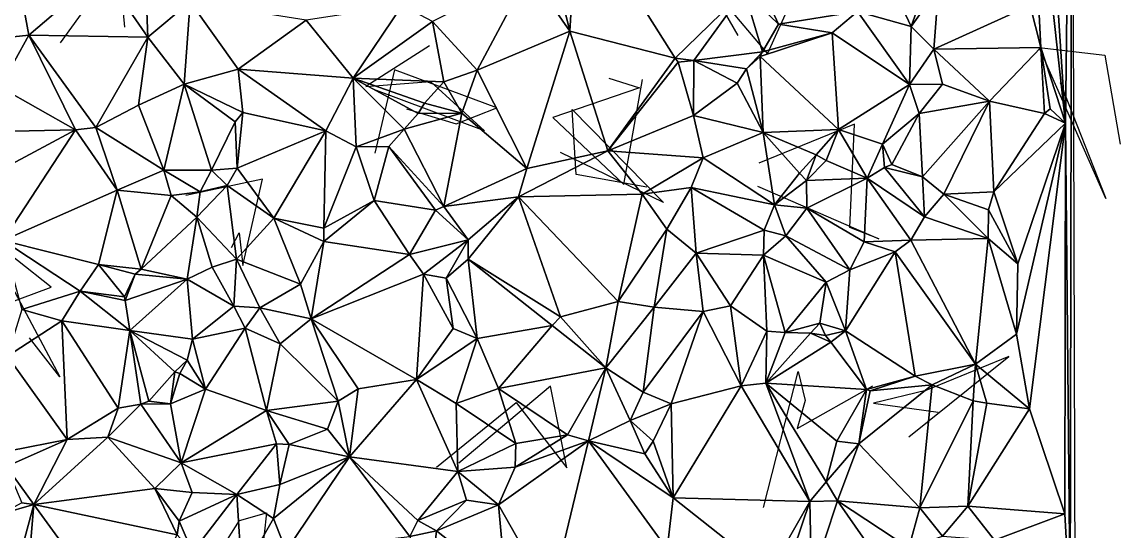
# Model space of a CAD drawing. Header units: metres. Extents: x -15 to 15.5, y -15.4 to 15.9.
# Drawn here: x 1.82 to 15.51, y -3.35 to 3 of the extents above; entities that cross this region are included whole.
import ezdxf

# ---------------------------------------------------------------- set-up
doc = ezdxf.new("R2010")
doc.units = ezdxf.units.M
doc.layers.add('CRACKS', color=1, linetype='Continuous')
doc.layers.add('STREET_MESH', color=7, linetype='Continuous')

msp = doc.modelspace()

# ---------------------------------------------------------------- linework, layer by layer
at = {"layer": 'CRACKS'}
for points in [[(2.299, 2.741, 0.1), (3.549, 4.475, 0.1), (2.056, 4.185, 0.1), (2.951, 4.497, 0.1), (3.098, 2.933, 0.1)], [(10.751, 2.831, 0.1), (10.271, 3.662, 0.1), (10.163, 3.733, 0.1), (11.116, 2.604, 0.1), (11.396, 3.226, 0.1)], [(6.902, 2.704, 0.1), (6.107, 2.196, 0.1), (6.914, 2.256, 0.1), (7.585, 1.642, 0.1), (6.205, 2.159, 0.1)], [(14.764, 2.245, 0.1), (15.336, 0.796, 0.1), (14.504, 2.681, 0.1), (15.323, 2.584, 0.1), (15.512, 1.476, 0.1)], [(6.614, 1.918, 0.1), (7.233, 1.729, 0.1), (7.739, 1.927, 0.1), (6.463, 2.404, 0.1), (6.219, 1.365, 0.1)], [(9.138, 2.299, 0.1), (9.517, 2.177, 0.1), (8.439, 1.807, 0.1), (9.322, 0.972, 0.1), (9.555, 2.282, 0.1)], [(9.61, 0.94, 0.1), (8.731, 1.096, 0.1), (8.679, 1.906, 0.1), (9.82, 0.748, 0.1), (8.535, 1.373, 0.1)], [(10.992, 0.953, 0.1), (12.504, 0.296, 0.1), (12.143, 0.438, 0.1), (12.199, 1.724, 0.1), (11.006, 1.237, 0.1)], [(4.432, 0.185, 0.1), (4.527, 0.371, 0.1), (4.571, -0.037, 0.1), (4.818, 1.039, 0.1), (3.86, 0.837, 0.1)], [(0.825, -0.811, 0.1), (2.18, -0.308, 0.1), (1.339, 0.355, 0.1), (2.29, -1.427, 0.1), (1.911, -0.941, 0.1)], [(12.88, -2.174, 0.1), (14.127, -1.173, 0.1), (13.09, -1.596, 0.1), (12.436, -1.757, 0.1), (13.242, -1.867, 0.1)], [(11.064, -3.055, 0.1), (11.496, -1.36, 0.1), (11.584, -1.723, 0.1), (11.484, -2.072, 0.1), (12.43, -1.539, 0.1)], [(6.986, -2.552, 0.1), (7.98, -1.746, 0.1), (8.613, -2.563, 0.1), (8.408, -1.542, 0.1), (7.267, -2.502, 0.1)], [(4.728, -4.252, 0.1), (3.76, -4.435, 0.1), (4.53, -3.219, 0.1), (4.866, -3.122, 0.1), (4.722, -4.455, 0.1)]]:
    msp.add_polyline3d(points, dxfattribs=at)
at = {"layer": 'STREET_MESH'}
for points in [[(14.916, 8.791), (14.5, 6.854), (14.831, 1.739)], [(14.891, -4.348), (14.916, 8.791), (14.831, 1.739)], [(14.916, 8.791), (14.891, -4.348), (14.969, -9.596)], [(14.5, 6.854), (14.355, 6.07), (14.831, 1.739)], [(14.355, 6.07), (14.525, 2.68), (14.831, 1.739)], [(14.391, 3.206), (14.525, 2.68), (14.355, 6.07)], [(8.65, 2.885), (8.744, 4.476), (8.393, 3.929)], [(8.744, 4.476), (8.65, 2.885), (9.963, 2.548)], [(8.744, 4.476), (9.963, 2.548), (10.825, 3.388)], [(8.144, 3.618), (8.65, 2.885), (8.393, 3.929)], [(1.904, 2.835), (2.825, 3.626), (1.809, 3.355)], [(2.825, 3.626), (1.904, 2.835), (3.387, 2.809)], [(3.369, 3.24), (2.825, 3.626), (3.387, 2.809)], [(7.496, 2.398), (8.144, 3.618), (6.937, 3.007)], [(8.65, 2.885), (8.144, 3.618), (7.496, 2.398)], [(11.253, 2.972), (10.941, 3.649), (10.825, 3.388)], [(12.236, 3.132), (10.941, 3.649), (11.253, 2.972)], [(12.597, 3.61), (12.236, 3.132), (12.905, 2.945)], [(13.105, 3.509), (12.597, 3.61), (12.905, 2.945)], [(13.246, 3.424), (13.105, 3.509), (12.905, 2.945)], [(13.191, 2.662), (13.246, 3.424), (12.905, 2.945)], [(13.191, 2.662), (14.391, 3.206), (13.246, 3.424)], [(1.904, 2.835), (1.809, 3.355), (0.807, 2.718)], [(9.963, 2.548), (10.195, 2.518), (10.825, 3.388)], [(10.195, 2.518), (11.055, 2.626), (10.825, 3.388)], [(11.055, 2.626), (11.253, 2.972), (10.825, 3.388)], [(3.917, 3.252), (3.369, 3.24), (3.387, 2.809)], [(3.842, 2.224), (3.917, 3.252), (3.387, 2.809)], [(3.917, 3.252), (3.842, 2.224), (4.512, 2.413)], [(5.362, 3.024), (3.917, 3.252), (4.512, 2.413)], [(6.561, 3.204), (5.362, 3.024), (5.949, 2.3)], [(6.561, 3.204), (5.949, 2.3), (6.937, 3.007)], [(14.391, 3.206), (13.191, 2.662), (14.525, 2.68)], [(5.949, 2.3), (5.362, 3.024), (4.512, 2.413)], [(12.236, 3.132), (11.253, 2.972), (11.922, 2.863)], [(12.885, 2.22), (12.236, 3.132), (11.922, 2.863)], [(12.236, 3.132), (12.885, 2.22), (12.905, 2.945)], [(5.949, 2.3), (7.078, 2.254), (6.937, 3.007)], [(7.078, 2.254), (7.496, 2.398), (6.937, 3.007)], [(8.114, 1.174), (8.65, 2.885), (7.496, 2.398)], [(8.65, 2.885), (8.114, 1.174), (9.124, 1.392)], [(9.963, 2.548), (8.65, 2.885), (9.124, 1.392)], [(11.253, 2.972), (11.055, 2.626), (11.922, 2.863)], [(12.885, 2.22), (13.191, 2.662), (12.905, 2.945)], [(1.904, 2.835), (0.807, 2.718), (1.544, 2.187)], [(2.487, 1.656), (1.904, 2.835), (1.544, 2.187)], [(1.904, 2.835), (2.739, 1.685), (3.387, 2.809)], [(2.487, 1.656), (2.739, 1.685), (1.904, 2.835)], [(2.739, 1.685), (3.272, 1.963), (3.387, 2.809)], [(3.272, 1.963), (3.842, 2.224), (3.387, 2.809)], [(11.022, 2.569), (12.001, 1.66), (11.922, 2.863)], [(11.055, 2.626), (11.022, 2.569), (11.922, 2.863)], [(12.001, 1.66), (12.885, 2.22), (11.922, 2.863)], [(10.195, 2.518), (10.855, 2.415), (11.055, 2.626)], [(10.855, 2.415), (11.022, 2.569), (11.055, 2.626)], [(13.191, 2.662), (12.885, 2.22), (13.296, 2.222)], [(13.191, 2.662), (13.883, 2.012), (14.525, 2.68)], [(13.883, 2.012), (13.191, 2.662), (13.296, 2.222)], [(13.883, 2.012), (14.569, 1.86), (14.525, 2.68)], [(14.525, 2.68), (14.64, 1.915), (14.831, 1.739)], [(14.569, 1.86), (14.64, 1.915), (14.525, 2.68)], [(10.003, 2.499), (9.963, 2.548), (9.124, 1.392)], [(10.192, 1.831), (10.003, 2.499), (9.124, 1.392)], [(10.003, 2.499), (10.195, 2.518), (9.963, 2.548)], [(10.195, 2.518), (10.003, 2.499), (10.192, 1.831)], [(10.736, 2.238), (10.195, 2.518), (10.192, 1.831)], [(10.855, 2.415), (10.195, 2.518), (10.736, 2.238)], [(11.022, 2.569), (10.855, 2.415), (11.06, 1.622)], [(11.022, 2.569), (11.06, 1.622), (12.001, 1.66)], [(3.842, 2.224), (4.571, 1.871), (4.512, 2.413)], [(5.606, 1.642), (5.949, 2.3), (4.512, 2.413)], [(4.571, 1.871), (5.606, 1.642), (4.512, 2.413)], [(7.496, 2.398), (7.078, 2.254), (7.304, 1.861)], [(8.114, 1.174), (7.496, 2.398), (7.304, 1.861)], [(10.855, 2.415), (10.736, 2.238), (11.06, 1.622)], [(3.842, 2.224), (3.272, 1.963), (3.589, 1.151)], [(4.183, 1.151), (3.842, 2.224), (3.589, 1.151)], [(4.476, 1.755), (4.571, 1.871), (3.842, 2.224)], [(4.183, 1.151), (4.476, 1.755), (3.842, 2.224)], [(5.949, 2.3), (5.606, 1.642), (5.984, 1.443)], [(6.837, 1.987), (7.078, 2.254), (5.949, 2.3)], [(6.586, 1.664), (5.949, 2.3), (5.984, 1.443)], [(6.758, 1.857), (6.837, 1.987), (5.949, 2.3)], [(6.586, 1.664), (6.758, 1.857), (5.949, 2.3)], [(7.078, 2.254), (6.837, 1.987), (7.304, 1.861)], [(11.06, 1.622), (10.736, 2.238), (10.192, 1.831)], [(12.001, 1.66), (12.55, 1.476), (12.885, 2.22)], [(12.55, 1.476), (13.005, 1.858), (12.885, 2.22)], [(12.885, 2.22), (13.005, 1.858), (13.296, 2.222)], [(13.005, 1.858), (13.883, 2.012), (13.296, 2.222)], [(1.136, 1.625), (2.487, 1.656), (1.544, 2.187)], [(3.272, 1.963), (2.739, 1.685), (3.589, 1.151)], [(6.837, 1.987), (6.758, 1.857), (7.304, 1.861)], [(13.005, 1.858), (13.047, 1.068), (13.883, 2.012)], [(13.047, 1.068), (13.315, 0.852), (13.883, 2.012)], [(13.315, 0.852), (13.939, 0.882), (13.883, 2.012)], [(13.939, 0.882), (14.569, 1.86), (13.883, 2.012)], [(4.571, 1.871), (4.476, 1.755), (4.503, 1.176)], [(4.571, 1.871), (4.503, 1.176), (5.606, 1.642)], [(6.586, 1.664), (7.08, 0.7), (7.304, 1.861)], [(6.758, 1.857), (6.586, 1.664), (7.304, 1.861)], [(7.08, 0.7), (8.114, 1.174), (7.304, 1.861)], [(10.314, 1.304), (10.192, 1.831), (9.124, 1.392)], [(11.06, 1.622), (10.192, 1.831), (10.314, 1.304)], [(13.005, 1.858), (12.55, 1.476), (12.668, 1.222)], [(13.047, 1.068), (13.005, 1.858), (12.668, 1.222)], [(14.569, 1.86), (13.939, 0.882), (14.831, 1.739)], [(14.64, 1.915), (14.569, 1.86), (14.831, 1.739)], [(2.487, 1.656), (1.136, 1.625), (1.224, 0.979)], [(1.582, 0.275), (2.487, 1.656), (1.224, 0.979)], [(3.004, 0.902), (2.487, 1.656), (1.582, 0.275)], [(2.487, 1.656), (3.004, 0.902), (2.739, 1.685)], [(2.739, 1.685), (3.004, 0.902), (3.589, 1.151)], [(4.476, 1.755), (4.183, 1.151), (4.503, 1.176)], [(6.391, 1.447), (6.586, 1.664), (5.984, 1.443)], [(7.08, 0.7), (6.586, 1.664), (6.391, 1.447)], [(12.001, 1.66), (11.06, 1.622), (11.724, 1.344)], [(11.849, 1.271), (12.001, 1.66), (11.724, 1.344)], [(11.849, 1.271), (12.359, 1.052), (12.001, 1.66)], [(12.359, 1.052), (12.55, 1.476), (12.001, 1.66)], [(13.939, 0.882), (14.238, -0.017), (14.831, 1.739)], [(14.219, -0.894), (14.383, -1.824), (14.831, 1.739)], [(14.238, -0.017), (14.219, -0.894), (14.831, 1.739)], [(14.383, -1.824), (14.823, -3.136), (14.831, 1.739)], [(14.823, -3.136), (14.891, -4.348), (14.831, 1.739)], [(4.503, 1.176), (4.957, 0.552), (5.606, 1.642)], [(5.606, 1.642), (4.957, 0.552), (5.584, 0.429)], [(5.606, 1.642), (5.584, 0.429), (5.984, 1.443)], [(11.203, 0.718), (11.06, 1.622), (10.314, 1.304)], [(11.06, 1.622), (11.515, 1.114), (11.724, 1.344)], [(11.06, 1.622), (11.203, 0.718), (11.515, 1.114)], [(5.584, 0.429), (6.209, 0.772), (5.984, 1.443)], [(6.209, 0.772), (6.391, 1.447), (5.984, 1.443)], [(6.209, 0.772), (6.977, 0.651), (6.391, 1.447)], [(6.977, 0.651), (7.08, 0.7), (6.391, 1.447)], [(9.124, 1.392), (8.008, 0.82), (9.551, 0.85)], [(8.114, 1.174), (8.008, 0.82), (9.124, 1.392)], [(10.314, 1.304), (9.124, 1.392), (9.551, 0.85)], [(12.359, 1.052), (12.574, 1.185), (12.55, 1.476)], [(12.55, 1.476), (12.574, 1.185), (12.668, 1.222)], [(10.162, 0.936), (10.314, 1.304), (9.551, 0.85)], [(10.162, 0.936), (11.203, 0.718), (10.314, 1.304)], [(11.515, 1.114), (11.6, 1.023), (11.724, 1.344)], [(11.6, 1.023), (11.849, 1.271), (11.724, 1.344)], [(11.6, 1.023), (12.359, 1.052), (11.849, 1.271)], [(3.004, 0.902), (3.677, 0.837), (3.589, 1.151)], [(3.677, 0.837), (4.039, 0.881), (3.589, 1.151)], [(4.039, 0.881), (4.183, 1.151), (3.589, 1.151)], [(4.183, 1.151), (4.039, 0.881), (4.375, 0.959)], [(4.183, 1.151), (4.375, 0.959), (4.503, 1.176)], [(4.375, 0.959), (4.957, 0.552), (4.503, 1.176)], [(8.114, 1.174), (7.08, 0.7), (8.008, 0.82)], [(11.203, 0.718), (11.6, 1.023), (11.515, 1.114)], [(12.574, 1.185), (12.359, 1.052), (13.074, 0.57)], [(12.574, 1.185), (13.047, 1.068), (12.668, 1.222)], [(12.574, 1.185), (13.074, 0.57), (13.047, 1.068)], [(4.375, 0.959), (4.039, 0.881), (4, 0.565)], [(4.494, 0.041), (4.375, 0.959), (4, 0.565)], [(4.494, 0.041), (4.957, 0.552), (4.375, 0.959)], [(11.6, 1.023), (11.203, 0.718), (11.606, 0.678)], [(11.6, 1.023), (11.606, 0.678), (12.359, 1.052)], [(12.359, 1.052), (11.606, 0.678), (12.319, 0.257)], [(12.902, 0.279), (12.359, 1.052), (12.319, 0.257)], [(12.359, 1.052), (12.902, 0.279), (13.074, 0.57)], [(13.074, 0.57), (13.315, 0.852), (13.047, 1.068)], [(3.004, 0.902), (1.582, 0.275), (2.773, -0.025)], [(3.303, -0.083), (3.004, 0.902), (2.773, -0.025)], [(3.303, -0.083), (3.677, 0.837), (3.004, 0.902)], [(3.677, 0.837), (3.303, -0.083), (4, 0.565)], [(4.039, 0.881), (3.677, 0.837), (4, 0.565)], [(8.008, 0.82), (9.254, -0.487), (9.551, 0.85)], [(9.254, -0.487), (9.859, 0.416), (9.551, 0.85)], [(9.859, 0.416), (10.162, 0.936), (9.551, 0.85)], [(10.162, 0.936), (9.859, 0.416), (10.226, 0.116)], [(11.075, 0.404), (10.162, 0.936), (10.226, 0.116)], [(11.075, 0.404), (11.203, 0.718), (10.162, 0.936)], [(13.315, 0.852), (13.074, 0.57), (13.868, 0.3)], [(13.939, 0.882), (13.315, 0.852), (13.87, 0.656)], [(13.315, 0.852), (13.868, 0.3), (13.87, 0.656)], [(14.238, -0.017), (13.939, 0.882), (13.87, 0.656)], [(5.583, 0.261), (6.209, 0.772), (5.584, 0.429)], [(6.649, 0.099), (6.209, 0.772), (5.583, 0.261)], [(6.649, 0.099), (6.977, 0.651), (6.209, 0.772)], [(6.977, 0.651), (7.382, 0.284), (7.08, 0.7)], [(7.08, 0.7), (7.382, 0.284), (8.008, 0.82)], [(7.381, 0.042), (8.535, -0.677), (8.008, 0.82)], [(7.382, 0.284), (7.381, 0.042), (8.008, 0.82)], [(8.008, 0.82), (8.535, -0.677), (9.254, -0.487)], [(11.075, 0.404), (11.345, 0.33), (11.203, 0.718)], [(11.203, 0.718), (11.345, 0.33), (11.606, 0.678)], [(3.303, -0.083), (3.877, -0.21), (4, 0.565)], [(4, 0.565), (3.877, -0.21), (4.19, -0.059)], [(4.494, 0.041), (4, 0.565), (4.19, -0.059)], [(4.957, 0.552), (4.494, 0.041), (5.29, -0.269)], [(4.957, 0.552), (5.29, -0.269), (5.583, 0.261)], [(4.957, 0.552), (5.583, 0.261), (5.584, 0.429)], [(6.649, 0.099), (7.382, 0.284), (6.977, 0.651)], [(11.345, 0.33), (12.144, -0.094), (11.606, 0.678)], [(11.606, 0.678), (12.144, -0.094), (12.319, 0.257)], [(13.074, 0.57), (12.902, 0.279), (13.868, 0.3)], [(13.868, 0.3), (14.238, -0.017), (13.87, 0.656)], [(9.703, -0.559), (9.859, 0.416), (9.254, -0.487)], [(9.859, 0.416), (9.703, -0.559), (10.226, 0.116)], [(1.582, 0.275), (1.815, -0.587), (2.545, -0.36)], [(2.773, -0.025), (1.582, 0.275), (2.545, -0.36)], [(7.382, 0.284), (6.649, 0.099), (6.825, -0.146)], [(7.382, 0.284), (6.825, -0.146), (7.107, -0.198)], [(7.381, 0.042), (7.382, 0.284), (7.107, -0.198)], [(11.064, 0.092), (11.075, 0.404), (10.226, 0.116)], [(11.345, 0.33), (11.075, 0.404), (11.064, 0.092)], [(11.848, -0.246), (11.345, 0.33), (11.064, 0.092)], [(12.144, -0.094), (11.345, 0.33), (11.848, -0.246)], [(12.902, 0.279), (12.319, 0.257), (12.706, 0.132)], [(13.711, -1.269), (12.902, 0.279), (12.706, 0.132)], [(12.902, 0.279), (13.711, -1.269), (13.868, 0.3)], [(13.868, 0.3), (13.711, -1.269), (14.219, -0.894)], [(14.238, -0.017), (13.868, 0.3), (14.219, -0.894)], [(5.583, 0.261), (5.29, -0.269), (5.423, -0.703)], [(6.649, 0.099), (5.583, 0.261), (5.423, -0.703)], [(12.319, 0.257), (12.144, -0.094), (12.706, 0.132)], [(4.462, -0.547), (4.494, 0.041), (4.19, -0.059)], [(4.786, -0.568), (4.494, 0.041), (4.462, -0.547)], [(5.29, -0.269), (4.494, 0.041), (4.786, -0.568)], [(6.825, -0.146), (6.649, 0.099), (5.423, -0.703)], [(7.493, -0.949), (7.381, 0.042), (7.107, -0.198)], [(8.535, -0.677), (7.381, 0.042), (8.432, -0.787)], [(7.381, 0.042), (7.493, -0.949), (8.432, -0.787)], [(9.703, -0.559), (10.315, -0.613), (10.226, 0.116)], [(10.315, -0.613), (10.654, -0.542), (10.226, 0.116)], [(10.654, -0.542), (11.064, 0.092), (10.226, 0.116)], [(11.064, 0.092), (10.654, -0.542), (11.106, -0.857)], [(11.335, -0.874), (11.064, 0.092), (11.106, -0.857)], [(11.335, -0.874), (11.848, -0.246), (11.064, 0.092)], [(12.088, -0.854), (12.959, -1.417), (12.706, 0.132)], [(12.144, -0.094), (12.088, -0.854), (12.706, 0.132)], [(12.959, -1.417), (13.711, -1.269), (12.706, 0.132)], [(3.097, -0.427), (2.773, -0.025), (2.545, -0.36)], [(2.773, -0.025), (3.097, -0.427), (3.229, -0.144)], [(3.303, -0.083), (2.773, -0.025), (3.229, -0.144)], [(3.877, -0.21), (3.303, -0.083), (3.229, -0.144)], [(3.877, -0.21), (4.462, -0.547), (4.19, -0.059)], [(12.144, -0.094), (11.848, -0.246), (12.088, -0.854)], [(3.097, -0.427), (3.106, -0.474), (3.229, -0.144)], [(3.106, -0.474), (3.877, -0.21), (3.229, -0.144)], [(3.877, -0.21), (3.106, -0.474), (3.161, -0.85)], [(3.877, -0.21), (3.161, -0.85), (3.945, -0.957)], [(4.462, -0.547), (3.877, -0.21), (3.945, -0.957)], [(5.29, -0.269), (4.786, -0.568), (5.423, -0.703)], [(6.738, -1.461), (6.825, -0.146), (5.423, -0.703)], [(7.195, -0.823), (6.825, -0.146), (6.738, -1.461)], [(6.825, -0.146), (7.195, -0.823), (7.107, -0.198)], [(7.195, -0.823), (7.493, -0.949), (7.107, -0.198)], [(11.848, -0.246), (11.335, -0.874), (11.769, -0.758)], [(12.088, -0.854), (11.848, -0.246), (11.769, -0.758)], [(1.815, -0.587), (2.316, -0.729), (2.545, -0.36)], [(2.316, -0.729), (3.161, -0.85), (2.545, -0.36)], [(3.161, -0.85), (3.106, -0.474), (2.545, -0.36)], [(3.106, -0.474), (3.097, -0.427), (2.545, -0.36)], [(4.6, -0.818), (4.462, -0.547), (3.945, -0.957)], [(4.786, -0.568), (4.462, -0.547), (4.6, -0.818)], [(8.535, -0.677), (9.098, -1.314), (9.254, -0.487)], [(9.098, -1.314), (9.703, -0.559), (9.254, -0.487)], [(10.654, -0.542), (10.315, -0.613), (10.786, -1.538)], [(11.106, -0.857), (10.654, -0.542), (10.786, -1.538)], [(2.316, -0.729), (1.815, -0.587), (1.637, -1.167)], [(5.037, -1.014), (4.786, -0.568), (4.6, -0.818)], [(4.786, -0.568), (5.037, -1.014), (5.423, -0.703)], [(9.098, -1.314), (8.535, -0.677), (8.432, -0.787)], [(9.703, -0.559), (9.098, -1.314), (9.563, -1.616)], [(10.315, -0.613), (9.703, -0.559), (9.563, -1.616)], [(10.315, -0.613), (9.563, -1.616), (9.914, -1.764)], [(10.786, -1.538), (10.315, -0.613), (9.914, -1.764)], [(2.382, -2.208), (2.316, -0.729), (1.637, -1.167)], [(3.161, -0.85), (2.316, -0.729), (3.016, -1.819)], [(2.316, -0.729), (2.382, -2.208), (3.016, -1.819)], [(4.106, -1.58), (4.6, -0.818), (3.945, -0.957)], [(4.867, -1.848), (4.6, -0.818), (4.106, -1.58)], [(4.867, -1.848), (5.037, -1.014), (4.6, -0.818)], [(5.037, -1.014), (5.76, -1.731), (5.423, -0.703)], [(5.76, -1.731), (6.009, -1.578), (5.423, -0.703)], [(6.009, -1.578), (6.738, -1.461), (5.423, -0.703)], [(7.493, -0.949), (7.762, -1.572), (8.432, -0.787)], [(7.762, -1.572), (9.098, -1.314), (8.432, -0.787)], [(11.335, -0.874), (11.653, -0.883), (11.769, -0.758)], [(11.653, -0.883), (11.84, -0.913), (11.769, -0.758)], [(11.84, -0.913), (12.088, -0.854), (11.769, -0.758)], [(3.299, -1.768), (3.161, -0.85), (3.016, -1.819)], [(3.161, -0.85), (3.879, -1.22), (3.945, -0.957)], [(3.879, -1.22), (3.161, -0.85), (3.725, -1.364)], [(3.161, -0.85), (3.401, -1.732), (3.725, -1.364)], [(3.299, -1.768), (3.401, -1.732), (3.161, -0.85)], [(3.879, -1.22), (4.106, -1.58), (3.945, -0.957)], [(7.493, -0.949), (7.195, -0.823), (6.738, -1.461)], [(7.233, -1.758), (7.493, -0.949), (6.738, -1.461)], [(7.233, -1.758), (7.762, -1.572), (7.493, -0.949)], [(11.094, -1.505), (11.106, -0.857), (10.786, -1.538)], [(11.094, -1.505), (11.335, -0.874), (11.106, -0.857)], [(11.653, -0.883), (11.335, -0.874), (11.094, -1.505)], [(11.905, -0.995), (11.653, -0.883), (11.094, -1.505)], [(11.905, -0.995), (11.84, -0.913), (11.653, -0.883)], [(11.84, -0.913), (11.905, -0.995), (12.088, -0.854)], [(12.088, -0.854), (11.905, -0.995), (12.349, -1.584)], [(12.959, -1.417), (12.088, -0.854), (12.349, -1.584)], [(13.711, -1.269), (14.383, -1.824), (14.219, -0.894)], [(5.037, -1.014), (4.867, -1.848), (5.76, -1.731)], [(11.905, -0.995), (11.094, -1.505), (12.349, -1.584)], [(1.661, -2.349), (2.382, -2.208), (1.637, -1.167)], [(3.785, -1.383), (3.879, -1.22), (3.725, -1.364)], [(3.879, -1.22), (3.785, -1.383), (4.106, -1.58)], [(3.401, -1.732), (3.67, -1.764), (3.725, -1.364)], [(3.67, -1.764), (3.785, -1.383), (3.725, -1.364)], [(9.098, -1.314), (7.762, -1.572), (8.622, -2.15)], [(9.098, -1.314), (8.622, -2.15), (8.882, -2.223)], [(9.404, -1.971), (9.098, -1.314), (8.882, -2.223)], [(9.098, -1.314), (9.404, -1.971), (9.563, -1.616)], [(13.711, -1.269), (12.959, -1.417), (13.167, -1.526)], [(13.68, -1.725), (13.711, -1.269), (13.167, -1.526)], [(13.711, -1.269), (13.68, -1.725), (13.849, -1.756)], [(14.383, -1.824), (13.711, -1.269), (13.849, -1.756)], [(3.785, -1.383), (3.67, -1.764), (4.106, -1.58)], [(6.738, -1.461), (6.009, -1.578), (5.902, -2.425)], [(7.252, -2.607), (6.738, -1.461), (5.902, -2.425)], [(7.252, -2.607), (7.233, -1.758), (6.738, -1.461)], [(11.643, -2.982), (11.094, -1.505), (10.786, -1.538)], [(12.349, -1.584), (11.094, -1.505), (11.982, -2.229)], [(11.094, -1.505), (11.846, -2.737), (11.982, -2.229)], [(11.846, -2.737), (11.094, -1.505), (11.643, -2.982)], [(12.394, -1.602), (12.959, -1.417), (12.349, -1.584)], [(12.959, -1.417), (12.394, -1.602), (13.167, -1.526)], [(3.67, -1.764), (3.804, -2.499), (4.106, -1.58)], [(3.804, -2.499), (4.867, -1.848), (4.106, -1.58)], [(6.009, -1.578), (5.76, -1.731), (5.902, -2.425)], [(7.762, -1.572), (7.233, -1.758), (7.975, -2.258)], [(8.622, -2.15), (7.762, -1.572), (7.975, -2.258)], [(9.563, -1.616), (9.404, -1.971), (9.914, -1.764)], [(9.941, -2.935), (10.786, -1.538), (9.914, -1.764)], [(9.941, -2.935), (11.643, -2.982), (10.786, -1.538)], [(12.349, -1.584), (11.982, -2.229), (12.253, -2.261)], [(13.017, -3.059), (13.167, -1.526), (12.253, -2.261)], [(13.167, -1.526), (12.394, -1.602), (12.253, -2.261)], [(12.394, -1.602), (12.349, -1.584), (12.253, -2.261)], [(13.017, -3.059), (13.68, -1.725), (13.167, -1.526)], [(2.887, -2.18), (3.299, -1.768), (3.016, -1.819)], [(3.299, -1.768), (2.887, -2.18), (3.804, -2.499)], [(3.299, -1.768), (3.67, -1.764), (3.401, -1.732)], [(3.67, -1.764), (3.299, -1.768), (3.804, -2.499)], [(4.867, -1.848), (5.629, -2.079), (5.76, -1.731)], [(5.76, -1.731), (5.629, -2.079), (5.902, -2.425)], [(7.233, -1.758), (7.252, -2.607), (7.975, -2.258)], [(9.404, -1.971), (9.688, -2.229), (9.914, -1.764)], [(9.688, -2.229), (9.941, -2.935), (9.914, -1.764)], [(13.68, -1.725), (13.017, -3.059), (13.615, -3.039)], [(13.68, -1.725), (13.615, -3.039), (13.849, -1.756)], [(13.615, -3.039), (14.383, -1.824), (13.849, -1.756)], [(2.382, -2.208), (2.887, -2.18), (3.016, -1.819)], [(4.993, -2.263), (4.867, -1.848), (3.804, -2.499)], [(5.629, -2.079), (4.867, -1.848), (5.15, -2.271)], [(4.867, -1.848), (4.993, -2.263), (5.15, -2.271)], [(14.383, -1.824), (13.615, -3.039), (14.823, -3.136)], [(9.585, -2.389), (9.404, -1.971), (8.882, -2.223)], [(9.688, -2.229), (9.404, -1.971), (9.585, -2.389)], [(2.887, -2.18), (1.965, -3.019), (3.474, -2.818)], [(1.965, -3.019), (2.887, -2.18), (2.382, -2.208)], [(3.804, -2.499), (2.887, -2.18), (3.474, -2.818)], [(5.629, -2.079), (5.15, -2.271), (5.902, -2.425)], [(8.622, -2.15), (7.968, -2.552), (8.882, -2.223)], [(7.968, -2.552), (8.622, -2.15), (7.975, -2.258)], [(1.623, -2.546), (2.382, -2.208), (1.661, -2.349)], [(1.623, -2.546), (1.965, -3.019), (2.382, -2.208)], [(4.497, -2.896), (4.993, -2.263), (3.804, -2.499)], [(4.993, -2.263), (4.497, -2.896), (5.034, -2.768)], [(5.15, -2.271), (4.993, -2.263), (5.034, -2.768)], [(5.15, -2.271), (5.034, -2.768), (5.902, -2.425)], [(7.252, -2.607), (7.968, -2.552), (7.975, -2.258)], [(8.882, -2.223), (7.76, -3.022), (8.414, -4.174)], [(7.968, -2.552), (7.76, -3.022), (8.882, -2.223)], [(9.864, -3.575), (8.882, -2.223), (8.414, -4.174)], [(9.941, -2.935), (8.882, -2.223), (9.864, -3.575)], [(9.941, -2.935), (9.585, -2.389), (8.882, -2.223)], [(9.941, -2.935), (9.688, -2.229), (9.585, -2.389)], [(11.982, -2.229), (11.846, -2.737), (12.253, -2.261)], [(11.846, -2.737), (11.988, -2.975), (12.253, -2.261)], [(11.988, -2.975), (13.017, -3.059), (12.253, -2.261)], [(4.955, -3.195), (5.111, -3.598), (5.902, -2.425)], [(5.034, -2.768), (4.955, -3.195), (5.902, -2.425)], [(5.111, -3.598), (6.655, -3.42), (5.902, -2.425)], [(6.655, -3.42), (6.754, -3.218), (5.902, -2.425)], [(6.754, -3.218), (7.252, -2.607), (5.902, -2.425)], [(1.965, -3.019), (1.623, -2.546), (1.815, -2.999)], [(3.941, -2.869), (3.804, -2.499), (3.474, -2.818)], [(3.941, -2.869), (4.497, -2.896), (3.804, -2.499)], [(7.968, -2.552), (7.252, -2.607), (7.76, -3.022)], [(7.252, -2.607), (6.754, -3.218), (7.36, -2.966)], [(7.76, -3.022), (7.252, -2.607), (7.36, -2.966)], [(11.988, -2.975), (11.846, -2.737), (11.643, -2.982)], [(1.965, -3.019), (3.754, -3.396), (3.474, -2.818)], [(3.754, -3.396), (3.777, -3.226), (3.474, -2.818)], [(3.777, -3.226), (3.941, -2.869), (3.474, -2.818)], [(4.497, -2.896), (3.941, -2.869), (3.777, -3.226)], [(4.497, -2.896), (4.955, -3.195), (5.034, -2.768)], [(1.562, -3.135), (1.965, -3.019), (1.815, -2.999)], [(3.945, -3.614), (4.497, -2.896), (3.777, -3.226)], [(4.497, -2.896), (3.945, -3.614), (4.558, -3.884)], [(4.955, -3.195), (4.497, -2.896), (4.558, -3.884)], [(6.754, -3.218), (6.987, -3.348), (7.36, -2.966)], [(6.987, -3.348), (7.76, -3.022), (7.36, -2.966)], [(11.134, -3.878), (9.941, -2.935), (9.864, -3.575)], [(9.941, -2.935), (11.134, -3.878), (11.643, -2.982)], [(11.134, -3.878), (11.346, -3.869), (11.643, -2.982)], [(11.346, -3.869), (11.665, -3.955), (11.643, -2.982)], [(11.665, -3.955), (11.988, -2.975), (11.643, -2.982)], [(11.988, -2.975), (11.665, -3.955), (12.555, -3.784)], [(12.878, -3.56), (11.988, -2.975), (12.555, -3.784)], [(12.878, -3.56), (13.017, -3.059), (11.988, -2.975)], [(1.655, -4.175), (1.965, -3.019), (1.562, -3.135)], [(1.965, -3.019), (1.655, -4.175), (1.857, -4.306)], [(1.965, -3.019), (1.857, -4.306), (3.12, -4.609)], [(3.754, -3.396), (1.965, -3.019), (3.12, -4.609)], [(6.987, -3.348), (7.851, -4.028), (7.76, -3.022)], [(7.76, -3.022), (7.851, -4.028), (8.414, -4.174)], [(13.017, -3.059), (12.878, -3.56), (13.299, -3.413)], [(13.615, -3.039), (13.017, -3.059), (13.299, -3.413)], [(13.615, -3.039), (13.299, -3.413), (13.945, -3.463)], [(13.615, -3.039), (13.945, -3.463), (14.823, -3.136)], [(14.823, -3.136), (13.945, -3.463), (14.891, -4.348)], [(3.945, -3.614), (3.777, -3.226), (3.754, -3.396)], [(4.955, -3.195), (4.558, -3.884), (5.111, -3.598)], [(6.987, -3.348), (6.754, -3.218), (6.655, -3.42)], [(6.987, -3.348), (6.655, -3.42), (6.897, -4.142)], [(7.851, -4.028), (6.987, -3.348), (6.897, -4.142)]]:
    msp.add_3dface(points, dxfattribs=at)

doc.saveas('drawing.dxf')
